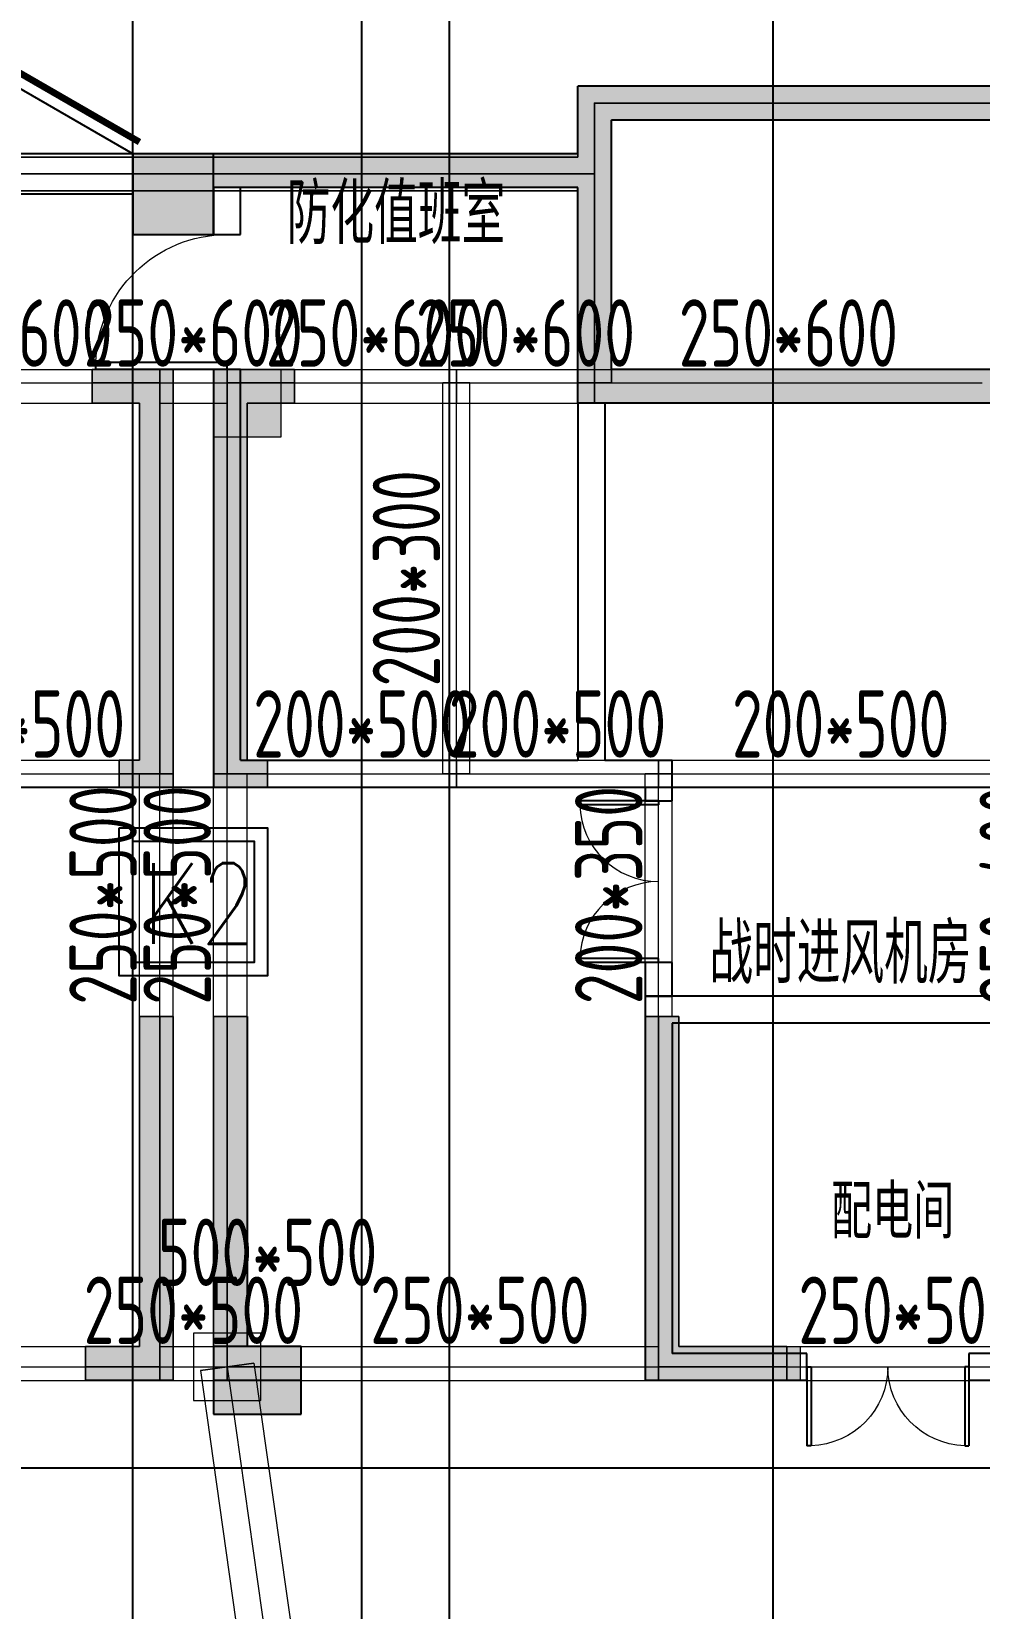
# Model space of a CAD drawing. Extents: x 369444 to 684549, y -549309 to 575337.
# Drawn here: x 418224 to 425254, y 449164 to 460863 of the extents above; entities that cross this region are included whole.
import ezdxf

# ---------------------------------------------------------------- set-up
doc = ezdxf.new("R2010")
doc.units = 0
doc.header["$LTSCALE"] = 1000
doc.header["$MEASUREMENT"] = 0
for name, color, linetype, lineweight, true_color in [('-1-0-1', 7, 'Continuous', 0, 0xc0c0c0), ('-1-1-2', 7, 'Continuous', 0, 0xc0c0c0), ('-2-0-1', 1, 'Continuous', 0, 0xff0000), ('-2-1-2', 9, 'Continuous', 0, 0x808080), ('1-6-1', 7, 'Continuous', 0, 0x55ff55), ('1-6-2', 7, 'Continuous', 0, 0x55ff55), ('11-6-1', 2, 'Continuous', 0, 0xffff00), ('11-6-2', 2, 'Continuous', 0, 0xffff00), ('11-6-5', 2, 'Continuous', 0, 0xffff00), ('12-6-1', 4, 'Continuous', 0, 0x00ffff), ('12-6-2', 4, 'Continuous', 0, 0x00ffff), ('12-6-5', 4, 'Continuous', 0, 0x00ffff)]:
    doc.layers.add(name, color=color, linetype=linetype, lineweight=lineweight, true_color=true_color)
for name, color, linetype in [('A-WALL-HATCH', 8, 'Continuous'), ('COLUMN', 9, 'Continuous'), ('DOTE', 1, 'Continuous'), ('PUB_HATCH', 8, 'Continuous'), ('PUB_TEXT', 7, 'Continuous'), ('WALL', 9, 'Continuous'), ('WINDOW', 4, 'Continuous'), ('车库集水坑', 60, 'Continuous')]:
    doc.layers.add(name, color=color, linetype=linetype)
doc.styles.add('_HZTXT', font='txt.shx', dxfattribs={"width": 0.8, "bigfont": 'HZTXT.shx'})
doc.styles.add('_TCH_DIM', font='SIMPLEX', dxfattribs={"bigfont": 'GBCBIG'})
doc.styles.add('HNSJY', font='hnsjy-07.shx', dxfattribs={"width": 0.8, "bigfont": 'hnsjy-hz.shx'})
doc.styles.add('yjkcad', font='yjkeng.shx', dxfattribs={"width": 0.7, "height": 250, "bigfont": 'yjkchn.shx'})

# ---------------------------------------------------------------- blocks, each defined once
blk = doc.blocks.new('$DorLib2D$00000002')
for p, q in [((-0.5, 0), (-0.5, 0.4875)), ((-0.475, 0.4875), (-0.5, 0.4875)), ((-0.475, 0), (-0.475, 0.4875)), ((0.475, 0), (0.475, 0.4875)), ((0.475, 0.4875), (0.5, 0.4875)), ((0.5, 0), (0.5, 0.4875)), ((-0.5, 0), (-0.475, 0)), ((0.5, 0), (0.475, 0))]:
    blk.add_line(p, q)
at = {"lineweight": 13}
for centre, start, end in [((-0.4875, 0), 0, 88.53072), ((0.4875, 0), 91.46928, 180)]:
    blk.add_arc(centre, 0.4875, start, end, dxfattribs=at)
blk = doc.blocks.new('_FZH')
blk.add_lwpolyline([(-0.5, -0.5), (0.5, -0.5), (0.5, 0.5), (-0.5, 0.5)], close=True)
at = {"layer": 'PUB_HATCH'}
blk.add_solid([(-0.5, -0.5), (0.5, -0.5), (-0.5, 0.5), (0.5, 0.5)], dxfattribs=at)
blk = doc.blocks.new('$DorLib2D$00000192')
at = {"color": 0}
blk.add_line((-0.5, 0.125), (0.366, 0.625), dxfattribs=at)
at = {"color": 0, "const_width": 0.0417}
blk.add_lwpolyline([(-0.5417, 0.1972), (0.3244, 0.6972)], dxfattribs=at)
blk = doc.blocks.new('$DorLib2D$00000001')
for p, q in [((0.45, 0.975), (0.5, 0.975)), ((0.45, 0), (0.45, 0.975)), ((0.5, 0), (0.5, 0.975)), ((0.5, 0), (0.45, 0))]:
    blk.add_line(p, q)
at = {"lineweight": 13}
blk.add_arc((0.475, 0), 0.975, 91.4693, 180, dxfattribs=at)

msp = doc.modelspace()

# ---------------------------------------------------------------- hatches: boundary and pattern name
at = {"layer": 'A-WALL-HATCH'}
for points in [[(419574.6, 459357), (419574.6, 459957), (418974.6, 459957), (418974.6, 459357)], [(420223.3, 450607), (420223.3, 451107), (419573.3, 451107), (419573.3, 450607)]]:
    msp.add_hatch(color=256, dxfattribs=at).paths.add_polyline_path(points)
at = {"layer": 'PUB_HATCH'}
h = msp.add_hatch(color=256, dxfattribs=at)
h.dxf.hatch_style = 1
h.paths.add_polyline_path([(433674.5, 461707), (433674.5, 462107), (434074.5, 462107), (434074.5, 461707)], flags=17)
h.paths.add_polyline_path([(405174.5, 461707), (405174.5, 462107), (404774.5, 462107), (404774.5, 461707)], flags=17)
h.paths.add_polyline_path([(419974.5, 457857), (420074.5, 457857), (420074.5, 458357), (419574.5, 458357), (419574.5, 457857), (419724.5, 457857)], flags=17)
h.paths.add_polyline_path([(420174.5, 458357), (419574.5, 458357), (419574.5, 455257), (419974.5, 455257), (419974.5, 455457), (419824.5, 455457), (419824.5, 458107), (420174.5, 458107)])
h.paths.add_polyline_path([(399474.5, 455257), (399474.5, 460257), (400224.5, 460257), (400224.5, 460007), (399724.5, 460007), (399724.5, 455257)])
h.paths.add_polyline_path([(409249.5, 456957), (409249.5, 460257), (409499.5, 460257), (409499.5, 456957)])
h.paths.add_polyline_path([(393024.5, 457657), (393024.5, 452107), (393524.5, 452107), (393524.5, 451857), (392774.5, 451857), (392774.5, 457657)])
h.paths.add_polyline_path([(396324.5, 451857), (395424.5, 451857), (395424.5, 452107), (396324.5, 452107), (396324.5, 454357), (396574.5, 454357), (396574.5, 452107), (397124.5, 452107), (397124.5, 451857)])
h.paths.add_polyline_path([(402924.5, 453557), (402924.5, 451107), (403824.5, 451107), (403824.5, 450857), (402674.5, 450857), (402674.5, 453557)])
h.paths.add_polyline_path([(405624.5, 459557), (405624.5, 460257), (407674.5, 460257), (407674.5, 460007), (405874.5, 460007), (405874.5, 459557)])
h.paths.add_polyline_path([(416074.5, 453557), (416074.5, 450857), (414924.5, 450857), (414924.5, 451107), (415824.5, 451107), (415824.5, 453557)])
h.paths.add_polyline_path([(413574.5, 458107), (413074.5, 458107), (413074.5, 455457), (413274.5, 455457), (413274.5, 455257), (412824.5, 455257), (412824.5, 458357), (413574.5, 458357)])
h.paths.add_polyline_path([(419274.5, 453557), (419274.5, 450857), (418624.5, 450857), (418624.5, 451107), (419024.5, 451107), (419024.5, 453557)])
h.paths.add_polyline_path([(406974.5, 461656.8), (406974.5, 462557), (410374.5, 462557), (410374.5, 461656.8), (410174.5, 461656.8), (410174.5, 462357), (407174.5, 462357), (407174.5, 461656.7)], flags=17)
h.paths.add_polyline_path([(405274.5, 455457), (405674.5, 455457), (405674.5, 458107), (405174.5, 458107), (405174.5, 458357), (405874.5, 458357), (405874.5, 455257), (405274.5, 455257)])
h.paths.add_polyline_path([(399724.5, 451107), (400124.5, 451107), (400124.5, 450857), (399474.5, 450857), (399474.5, 451857), (398924.5, 451857), (398924.5, 452107), (399474.5, 452107), (399474.5, 453757), (399724.5, 453757), (399724.5, 452107)])
h.paths.add_polyline_path([(405924.5, 451107), (406124.5, 451107), (406124.5, 450857), (405924.5, 450857), (405524.5, 450857), (405524.5, 451107), (405674.5, 451107), (405674.5, 453557), (405924.5, 453557)])
h.paths.add_polyline_path([(418674.5, 458357), (419274.5, 458357), (419274.5, 455257), (418874.5, 455257), (418874.5, 455457), (419024.5, 455457), (419024.5, 458107), (418674.5, 458107)])
h.paths.add_polyline_path([(396324.5, 456907), (396324.5, 457407), (394524.5, 457407), (394524.5, 457657), (396574.5, 457657), (396574.5, 456907)])
h.paths.add_polyline_path([(401924.5, 458107), (401374.5, 458107), (401374.5, 456307), (401124.5, 456307), (401124.5, 458357), (401924.5, 458357)])
h.paths.add_polyline_path([(410174.5, 464207), (410174.5, 464757), (407974.5, 464757), (407974.5, 464207), (407774.5, 464207), (407774.5, 464957), (410374.5, 464957), (410374.5, 464207)], flags=17)
h.paths.add_polyline_path([(413074.5, 451107), (413224.5, 451107), (413224.5, 450857), (412824.5, 450857), (412624.5, 450857), (412624.5, 451107), (412824.5, 451107), (412824.5, 453557), (413074.5, 453557)])
h.paths.add_polyline_path([(439124.5, 455257), (439124.5, 460007), (438624.5, 460007), (438624.5, 460257), (439374.5, 460257), (439374.5, 455257)])
h.paths.add_polyline_path([(429349.5, 456957), (429349.5, 460257), (429599.5, 460257), (429599.5, 456957)])
h.paths.add_polyline_path([(446074.5, 457657), (446074.5, 451857), (445324.5, 451857), (445324.5, 452107), (445824.5, 452107), (445824.5, 457657)])
h.paths.add_polyline_path([(441724.5, 451857), (441724.5, 452107), (442274.5, 452107), (442274.5, 454357), (442524.5, 454357), (442524.5, 452107), (443424.5, 452107), (443424.5, 451857), (442524.5, 451857)])
h.paths.add_polyline_path([(432974.5, 459557), (432974.5, 460007), (431174.5, 460007), (431174.5, 460257), (433224.5, 460257), (433224.5, 459557)])
h.paths.add_polyline_path([(423024.5, 453557), (423024.5, 451107), (423924.5, 451107), (423924.5, 450857), (422774.5, 450857), (422774.5, 453557)])
h.paths.add_polyline_path([(425274.5, 458357), (426024.5, 458357), (426024.5, 455257), (425574.5, 455257), (425574.5, 455457), (425774.5, 455457), (425774.5, 458107), (425274.5, 458107)])
h.paths.add_polyline_path([(419824.5, 453557), (419824.5, 451107), (420224.5, 451107), (420224.5, 450857), (419574.5, 450857), (419574.5, 453557)])
h.paths.add_polyline_path([(431674.5, 461656.8), (431674.5, 462357), (428674.5, 462357), (428674.5, 461656.8), (428474.5, 461656.8), (428474.5, 462557), (431874.5, 462557), (431874.5, 461656.8)], flags=17)
h.paths.add_polyline_path([(433574.5, 455257), (432974.5, 455257), (432974.5, 458357), (433674.5, 458357), (433674.5, 458107), (433174.5, 458107), (433174.5, 455457), (433574.5, 455457)])
h.paths.add_polyline_path([(439124.5, 452107), (439124.5, 453757), (439374.5, 453757), (439374.5, 452107), (439924.5, 452107), (439924.5, 451857), (439374.5, 451857), (439374.5, 450857), (438724.5, 450857), (438724.5, 451107), (439124.5, 451107)])
h.paths.add_polyline_path([(444324.5, 457407), (442524.5, 457407), (442524.5, 456907), (442274.5, 456907), (442274.5, 457657), (444324.5, 457657)])
h.paths.add_polyline_path([(432924.5, 453557), (433174.5, 453557), (433174.5, 451107), (433324.5, 451107), (433324.5, 450857), (432924.5, 450857), (432724.5, 450857), (432724.5, 451107), (432924.5, 451107)])
h.paths.add_polyline_path([(436924.5, 458357), (437724.5, 458357), (437724.5, 456307), (437474.5, 456307), (437474.5, 458107), (436924.5, 458107)])
h.paths.add_polyline_path([(436174.5, 453557), (436174.5, 450857), (435024.5, 450857), (435024.5, 451107), (435924.5, 451107), (435924.5, 453557)])
h.paths.add_polyline_path([(428474.5, 464207), (428474.5, 464957), (431074.5, 464957), (431074.5, 464207), (430874.5, 464207), (430874.5, 464757), (428674.5, 464757), (428674.5, 464207)], flags=17)
h.paths.add_polyline_path([(429349.5, 451107), (429349.5, 454357), (429599.5, 454357), (429599.5, 451107), (430324.5, 451107), (430324.5, 450857), (429349.5, 450857), (428624.5, 450857), (428624.5, 451107)])
h.paths.add_polyline_path([(425774.5, 453557), (426024.5, 453557), (426024.5, 451107), (426224.5, 451107), (426224.5, 450857), (426024.5, 450857), (425624.5, 450857), (425624.5, 451107), (425774.5, 451107)])
h.paths.add_polyline_path([(413074.5, 461657.3), (413324.5, 461657.3), (413324.5, 462157.3), (412824.5, 462157.3), (412824.5, 461657.3)], flags=17)
h.paths.add_polyline_path([(425774.5, 461657), (426024.5, 461657), (426024.5, 462157), (425524.5, 462157), (425524.5, 461657)], flags=17)
edge = h.paths.add_edge_path()
edge.add_line((413074.5, 461657), (413074.5, 460057))
edge.add_line((413074.5, 460057), (411074.5, 460057))
edge.add_line((411074.5, 460057), (411074.5, 460257))
edge.add_line((411074.5, 460257), (412824.5, 460257))
edge.add_line((412824.5, 460257), (412824.5, 461657.3))
edge.add_line((404774.5, 461707), (401874.5, 461707))
edge.add_line((401874.5, 461707), (401874.5, 464457))
edge.add_line((401874.5, 464457), (399674.5, 464457))
edge.add_line((399674.5, 464457), (399674.5, 461657))
edge.add_line((399674.5, 461657), (399174.5, 461657))
edge.add_line((399174.5, 461657), (399174.5, 461857))
edge.add_line((399174.5, 461857), (399474.5, 461857))
edge.add_line((399474.5, 461857), (399474.5, 464457))
edge.add_line((399474.5, 464457), (397174.5, 464457))
edge.add_line((397174.5, 464457), (397174.5, 463507))
edge.add_line((397174.5, 463507), (396924.5, 463507))
edge.add_line((396924.5, 463507), (396924.5, 464457))
edge.add_line((396924.5, 464457), (396924.5, 464907))
edge.add_line((396924.5, 464907), (392224.5, 464907))
edge.add_line((392224.5, 464907), (392224.5, 461907))
edge.add_line((392224.5, 461907), (393024.5, 461907))
edge.add_line((393024.5, 461907), (393024.5, 461157))
edge.add_line((393024.5, 461157), (392774.5, 461157))
edge.add_line((392774.5, 461157), (392774.5, 461657))
edge.add_line((392774.5, 461657), (391974.5, 461657))
edge.add_line((391974.5, 461657), (391974.5, 465157))
edge.add_line((391974.5, 465157), (397174.5, 465157))
edge.add_line((397174.5, 465157), (397174.5, 464707))
edge.add_line((397174.5, 464707), (399674.5, 464707))
edge.add_line((399674.5, 464707), (402124.5, 464707))
edge.add_line((402124.5, 464707), (402124.5, 461957))
edge.add_line((402124.5, 461957), (404774.5, 461957))
edge.add_line((426024.5, 461657), (426024.5, 460257))
edge.add_line((426024.5, 460257), (427774.5, 460257))
edge.add_line((427774.5, 460257), (427774.5, 460057))
edge.add_line((427774.5, 460057), (425774.5, 460057))
edge.add_line((425774.5, 460057), (425774.5, 461657))
edge.add_line((434074.5, 461957), (436724.5, 461957))
edge.add_line((436724.5, 461957), (436724.5, 464707))
edge.add_line((436724.5, 464707), (439174.5, 464707))
edge.add_line((439174.5, 464707), (441674.5, 464707))
edge.add_line((441674.5, 464707), (441674.5, 465157))
edge.add_line((441674.5, 465157), (446874.5, 465157))
edge.add_line((446874.5, 465157), (446874.5, 461657))
edge.add_line((446874.5, 461657), (446074.5, 461657))
edge.add_line((446074.5, 461657), (446074.5, 461157))
edge.add_line((446074.5, 461157), (445824.5, 461157))
edge.add_line((445824.5, 461157), (445824.5, 461907))
edge.add_line((445824.5, 461907), (446624.5, 461907))
edge.add_line((446624.5, 461907), (446624.5, 464907))
edge.add_line((446624.5, 464907), (441924.5, 464907))
edge.add_line((441924.5, 464907), (441924.5, 464457))
edge.add_line((441924.5, 464457), (441924.5, 463507))
edge.add_line((441924.5, 463507), (441674.5, 463507))
edge.add_line((441674.5, 463507), (441674.5, 464457))
edge.add_line((441674.5, 464457), (439374.5, 464457))
edge.add_line((439374.5, 464457), (439374.5, 461857))
edge.add_line((439374.5, 461857), (439674.5, 461857))
edge.add_line((439674.5, 461857), (439674.5, 461657))
edge.add_line((439674.5, 461657), (439174.5, 461657))
edge.add_line((439174.5, 461657), (439174.5, 464457))
edge.add_line((439174.5, 464457), (436974.5, 464457))
edge.add_line((436974.5, 464457), (436974.5, 461707))
edge.add_line((436974.5, 461707), (434074.5, 461707))
edge.add_line((405174.5, 462107), (405174.5, 467557))
edge.add_line((405174.5, 467557), (412274.5, 467557))
edge.add_line((412274.5, 467557), (412274.5, 464707))
edge.add_line((412274.5, 464707), (412824.5, 464707))
edge.add_line((412824.5, 464707), (412824.5, 464307))
edge.add_line((412824.5, 464307), (413074.5, 464307))
edge.add_line((413074.5, 464307), (413074.5, 464957))
edge.add_line((413074.5, 464957), (412524.5, 464957))
edge.add_line((412524.5, 464957), (412524.5, 467557))
edge.add_line((412524.5, 467557), (413374.5, 467557))
edge.add_line((413374.5, 467557), (413374.5, 465557))
edge.add_line((413374.5, 465557), (419424.5, 465557))
edge.add_line((404924.5, 462107), (404924.5, 467807))
edge.add_line((404924.5, 467807), (412274.5, 467807))
edge.add_line((412274.5, 467807), (413624.5, 467807))
edge.add_line((413624.5, 467807), (413624.5, 465807))
edge.add_line((413624.5, 465807), (419424.5, 465807))
edge.add_line((419924.5, 465557), (425474.5, 465557))
edge.add_line((425474.5, 465557), (425474.5, 467557))
edge.add_line((425474.5, 467557), (426324.5, 467557))
edge.add_line((426324.5, 467557), (426324.5, 464957))
edge.add_line((426324.5, 464957), (425774.5, 464957))
edge.add_line((425774.5, 464957), (425774.5, 464307))
edge.add_line((425774.5, 464307), (426024.5, 464307))
edge.add_line((426024.5, 464307), (426024.5, 464707))
edge.add_line((426024.5, 464707), (426574.5, 464707))
edge.add_line((426574.5, 464707), (426574.5, 467557))
edge.add_line((426574.5, 467557), (433674.5, 467557))
edge.add_line((433674.5, 467557), (433674.5, 462107))
edge.add_line((419924.5, 465807), (425224.5, 465807))
edge.add_line((425224.5, 465807), (425224.5, 467807))
edge.add_line((425224.5, 467807), (426574.5, 467807))
edge.add_line((426574.5, 467807), (433924.5, 467807))
edge.add_line((433924.5, 467807), (433924.5, 462107))
h.paths.add_polyline_path([(410224.5, 451107), (410224.5, 450857), (408524.5, 450857), (408524.5, 451107), (409249.5, 451107), (409249.5, 454357), (409499.5, 454357), (409499.5, 451107)])
for points in [[(425774.6, 460207), (426024.6, 460457), (422274.6, 460457), (422524.6, 460207)], [(422324.6, 459807), (422524.6, 459707), (422524.6, 460207), (422274.6, 460457), (422274.6, 459957)], [(419574.6, 459957), (419574.6, 459707), (419674.6, 459707), (419674.6, 459957)], [(422324.6, 459807), (422274.6, 459957), (419674.6, 459957), (419674.6, 459707), (422274.6, 459707)], [(422404.6, 458307), (422524.6, 458357), (422524.6, 459707), (422324.6, 459807), (422274.6, 459707), (422274.6, 458357)], [(422404.6, 458307), (422274.6, 458357), (422274.6, 458107), (422424.6, 458107)], [(425774.6, 458107), (426024.6, 458357), (422524.6, 458357), (422404.6, 458307), (422424.6, 458107)]]:
    msp.add_hatch(color=256, dxfattribs=at).paths.add_polyline_path(points)
h = msp.add_hatch(color=256, dxfattribs=at)
h.dxf.hatch_style = 1
h.paths.add_polyline_path([(420074.5, 458357), (419574.5, 458357), (419574.5, 457857), (419724.5, 457857), (419824.5, 457857), (419824.5, 458107), (420074.5, 458107)])

# ---------------------------------------------------------------- linework, layer by layer
at = {"layer": '-1-0-1', "color": 0}
for p in [(422399.3, 460332.2, -3600), (422399.3, 459807.2, -3600), (418674.4, 458256.9, -3600), (419174.4, 458256.9, -3600), (419674.4, 458256.9, -3600), (420174.4, 458256.9, -3600), (421374.4, 458256.9, -3600), (422399.3, 458256.9, -3600), (418874.4, 455356.9, -3600), (419174.4, 455356.9, -3600), (419674.4, 455356.9, -3600), (419974.4, 455356.9, -3600), (421374.4, 455356.9, -3600), (422874.4, 455356.9, -3600), (419174.4, 453556.9, -3600), (419674.4, 453556.9, -3600), (422874.4, 453556.9, -3600), (418624.4, 450956.9, -3600), (419174.4, 450956.9, -3600), (419674.4, 450956.9, -3600), (420224.4, 450956.9, -3600), (422874.4, 450956.9, -3600), (423824.4, 450956.9, -3600)]:
    msp.add_point(p, dxfattribs=at)
at = {"layer": '-1-1-2', "color": 0}
for p, q in [((422399.3, 460332.2, -3600), (422399.3, 460332.2)), ((422399.3, 459807.2, -3600), (422399.3, 459807.2)), ((418674.4, 458256.9, -3600), (418674.4, 458256.9)), ((419174.4, 458256.9, -3600), (419174.4, 458256.9)), ((419674.4, 458256.9, -3600), (419674.4, 458256.9)), ((420174.4, 458256.9, -3600), (420174.4, 458256.9)), ((421374.4, 458256.9, -3600), (421374.4, 458256.9)), ((422399.3, 458256.9, -3600), (422399.3, 458256.9)), ((418874.4, 455356.9, -3600), (418874.4, 455356.9)), ((419174.4, 455356.9, -3600), (419174.4, 455356.9)), ((419674.4, 455356.9, -3600), (419674.4, 455356.9)), ((419974.4, 455356.9, -3600), (419974.4, 455356.9)), ((421374.4, 455356.9, -3600), (421374.4, 455356.9)), ((422874.4, 455356.9, -3600), (422874.4, 455356.9)), ((419174.4, 453556.9, -3600), (419174.4, 453556.9)), ((419674.4, 453556.9, -3600), (419674.4, 453556.9)), ((422874.4, 453556.9, -3600), (422874.4, 453556.9)), ((418624.4, 450956.9, -3600), (418624.4, 450956.9)), ((419174.4, 450956.9, -3600), (419174.4, 450956.9)), ((419674.4, 450956.9, -3600), (419674.4, 450956.9)), ((420224.4, 450956.9, -3600), (420224.4, 450956.9)), ((422874.4, 450956.9, -3600), (422874.4, 450956.9)), ((423824.4, 450956.9, -3600), (423824.4, 450956.9))]:
    msp.add_line(p, q, dxfattribs=at)
at = {"layer": '-2-0-1', "color": 0}
for p, q in [((422399.3, 459807.2, -3600), (422399.3, 460332.2, -3600)), ((422399.3, 460332.2, -3600), (425874.4, 460332.2, -3600)), ((417349.3, 459807.2, -3600), (422399.3, 459807.2, -3600)), ((422399.3, 458256.9, -3600), (422399.3, 459807.2, -3600)), ((417349.3, 458256.9, -3600), (418674.4, 458256.9, -3600)), ((418674.4, 458256.9, -3600), (419174.4, 458256.9, -3600)), ((419174.4, 458256.9, -3600), (419674.4, 458256.9, -3600)), ((419174.4, 455356.9, -3600), (419174.4, 458256.9, -3600)), ((419674.4, 458256.9, -3600), (420174.4, 458256.9, -3600)), ((419674.4, 455356.9, -3600), (419674.4, 458256.9, -3600)), ((420174.4, 458256.9, -3600), (421374.4, 458256.9, -3600)), ((421374.4, 455356.9, -3600), (421374.4, 458256.9, -3600)), ((421374.4, 458256.9, -3600), (422399.3, 458256.9, -3600)), ((422399.3, 458256.9, -3600), (425274.4, 458256.9, -3600)), ((417349.3, 455356.9, -3600), (418874.4, 455356.9, -3600)), ((418874.4, 455356.9, -3600), (419174.4, 455356.9, -3600)), ((419174.4, 453556.9, -3600), (419174.4, 455356.9, -3600)), ((419674.4, 453556.9, -3600), (419674.4, 455356.9, -3600)), ((419674.4, 455356.9, -3600), (419974.4, 455356.9, -3600)), ((419974.4, 455356.9, -3600), (421374.4, 455356.9, -3600)), ((421374.4, 455356.9, -3600), (422874.4, 455356.9, -3600)), ((422874.4, 453556.9, -3600), (422874.4, 455356.9, -3600)), ((422874.4, 455356.9, -3600), (425574.4, 455356.9, -3600)), ((419174.4, 450956.9, -3600), (419174.4, 453556.9, -3600)), ((419674.4, 450956.9, -3600), (419674.4, 453556.9, -3600)), ((422874.4, 450956.9, -3600), (422874.4, 453556.9, -3600)), ((415974.4, 450956.9, -3600), (418624.4, 450956.9, -3600)), ((418624.4, 450956.9, -3600), (419174.4, 450956.9, -3600)), ((419174.4, 450956.9, -3600), (419674.4, 450956.9, -3600)), ((419674.4, 450956.9, -3600), (420224.4, 450956.9, -3600)), ((419674.4, 450956.9, -3600), (420674.3, 443907.1, -3600)), ((420224.4, 450956.9, -3600), (422874.4, 450956.9, -3600)), ((422874.4, 450956.9, -3600), (423824.4, 450956.9, -3600)), ((423824.4, 450956.9, -3600), (425624.4, 450956.9, -3600))]:
    msp.add_line(p, q, dxfattribs=at)
at = {"layer": '-2-1-2', "color": 0}
for p, q in [((422399.3, 459807.2), (422399.3, 460332.2)), ((422399.3, 460332.2), (425874.4, 460332.2)), ((417349.3, 459807.2), (422399.3, 459807.2)), ((422399.3, 458256.9), (422399.3, 459807.2)), ((417349.3, 458256.9), (418674.4, 458256.9)), ((418674.4, 458256.9), (419174.4, 458256.9)), ((419174.4, 458256.9), (419674.4, 458256.9)), ((419174.4, 455356.9), (419174.4, 458256.9)), ((419674.4, 458256.9), (420174.4, 458256.9)), ((419674.4, 455356.9), (419674.4, 458256.9)), ((420174.4, 458256.9), (421374.4, 458256.9)), ((421374.4, 455356.9), (421374.4, 458256.9)), ((421374.4, 458256.9), (422399.3, 458256.9)), ((422399.3, 458256.9), (425274.4, 458256.9)), ((417349.3, 455356.9), (418874.4, 455356.9)), ((418874.4, 455356.9), (419174.4, 455356.9)), ((419174.4, 453556.9), (419174.4, 455356.9)), ((419674.4, 453556.9), (419674.4, 455356.9)), ((419674.4, 455356.9), (419974.4, 455356.9)), ((419974.4, 455356.9), (421374.4, 455356.9)), ((421374.4, 455356.9), (422874.4, 455356.9)), ((422874.4, 453556.9), (422874.4, 455356.9)), ((422874.4, 455356.9), (425574.4, 455356.9)), ((419174.4, 450956.9), (419174.4, 453556.9)), ((419674.4, 450956.9), (419674.4, 453556.9)), ((422874.4, 450956.9), (422874.4, 453556.9)), ((415974.4, 450956.9), (418624.4, 450956.9)), ((418624.4, 450956.9), (419174.4, 450956.9)), ((419174.4, 450956.9), (419674.4, 450956.9)), ((419674.4, 450956.9), (420224.4, 450956.9)), ((419674.4, 450956.9), (420674.3, 443907.1)), ((420224.4, 450956.9), (422874.4, 450956.9)), ((422874.4, 450956.9), (423824.4, 450956.9)), ((423824.4, 450956.9), (425624.4, 450956.9))]:
    msp.add_line(p, q, dxfattribs=at)
at = {"layer": '1-6-1', "color": 0}
for p, q in [((422274.3, 460457.2, -3600), (422274.3, 459932.2, -3600)), ((422274.3, 460457.2), (422274.3, 460457.2, -3600)), ((422274.3, 459932.2), (422274.3, 460457.2)), ((422274.3, 460457.2, -3600), (422274.3, 460457.2)), ((425774.4, 460457.2, -3600), (422274.3, 460457.2, -3600)), ((422274.3, 460457.2), (425774.4, 460457.2)), ((422524.3, 460207.2), (422524.3, 459807.2)), ((422524.3, 460207.2, -3600), (422524.3, 460207.2)), ((422524.3, 459807.2, -3600), (422524.3, 460207.2, -3600)), ((422524.3, 460207.2), (422524.3, 460207.2, -3600)), ((425774.4, 460207.2), (422524.3, 460207.2)), ((422524.3, 460207.2, -3600), (425774.4, 460207.2, -3600)), ((422274.3, 459932.2, -3600), (417474.3, 459932.2, -3600)), ((417474.3, 459932.2), (422274.3, 459932.2)), ((422274.3, 459932.2, -3600), (422274.3, 459932.2)), ((422274.3, 459932.2), (422274.3, 459932.2, -3600)), ((422524.3, 459807.2), (422524.3, 459807.2, -3600)), ((422524.3, 459807.2), (422524.3, 458256.9)), ((422524.3, 459807.2, -3600), (422524.3, 459807.2)), ((422524.3, 458256.9, -3600), (422524.3, 459807.2, -3600)), ((422274.3, 459682.2), (417474.3, 459682.2)), ((417474.3, 459682.2, -3600), (422274.3, 459682.2, -3600)), ((422274.3, 459682.2, -3600), (422274.3, 458256.9, -3600)), ((422274.3, 459682.2), (422274.3, 459682.2, -3600)), ((422274.3, 458256.9), (422274.3, 459682.2)), ((422274.3, 459682.2, -3600), (422274.3, 459682.2)), ((418674.4, 458356.9, -3600), (418674.4, 458356.9)), ((419274.4, 458356.9, -3600), (418674.4, 458356.9, -3600)), ((418674.4, 458356.9), (419274.4, 458356.9)), ((418674.4, 458356.9, -3600), (418674.4, 458106.9, -3600)), ((418674.4, 458356.9), (418674.4, 458356.9, -3600)), ((418674.4, 458106.9), (418674.4, 458356.9)), ((419274.4, 458356.9), (419274.4, 458356.9, -3600)), ((419274.4, 458356.9), (419274.4, 455256.9)), ((419274.4, 458356.9, -3600), (419274.4, 458356.9)), ((419274.4, 455256.9, -3600), (419274.4, 458356.9, -3600)), ((419574.4, 458356.9, -3600), (419574.4, 458356.9)), ((420174.4, 458356.9, -3600), (419574.4, 458356.9, -3600)), ((419574.4, 458356.9), (420174.4, 458356.9)), ((419574.4, 458356.9, -3600), (419574.4, 455256.9, -3600)), ((419574.4, 458356.9), (419574.4, 458356.9, -3600)), ((419574.4, 455256.9), (419574.4, 458356.9)), ((420174.4, 458356.9), (420174.4, 458356.9, -3600)), ((420174.4, 458356.9, -3600), (420174.4, 458356.9)), ((420174.4, 458106.9, -3600), (420174.4, 458356.9, -3600)), ((420174.4, 458356.9), (420174.4, 458106.9)), ((422274.3, 458256.9, -3600), (422274.3, 458256.9)), ((422274.3, 458256.9, -3600), (422524.3, 458256.9, -3600)), ((422274.3, 458256.9), (422274.3, 458256.9, -3600)), ((422524.3, 458256.9), (422274.3, 458256.9)), ((422524.3, 458256.9), (422524.3, 458256.9, -3600)), ((422524.3, 458256.9, -3600), (422524.3, 458256.9)), ((418674.4, 458106.9), (418674.4, 458106.9, -3600)), ((419024.4, 458106.9), (418674.4, 458106.9)), ((418674.4, 458106.9, -3600), (419024.4, 458106.9, -3600)), ((418674.4, 458106.9, -3600), (418674.4, 458106.9)), ((419024.4, 458106.9, -3600), (419024.4, 458106.9)), ((419024.4, 458106.9, -3600), (419024.4, 455456.9, -3600)), ((419024.4, 458106.9), (419024.4, 458106.9, -3600)), ((419024.4, 455456.9), (419024.4, 458106.9)), ((419824.4, 458106.9), (419824.4, 458106.9, -3600)), ((420174.4, 458106.9), (419824.4, 458106.9)), ((419824.4, 458106.9, -3600), (420174.4, 458106.9, -3600)), ((419824.4, 458106.9), (419824.4, 455456.9)), ((419824.4, 458106.9, -3600), (419824.4, 458106.9)), ((419824.4, 455456.9, -3600), (419824.4, 458106.9, -3600)), ((420174.4, 458106.9, -3600), (420174.4, 458106.9)), ((420174.4, 458106.9), (420174.4, 458106.9, -3600)), ((418874.4, 455456.9, -3600), (418874.4, 455456.9)), ((419024.4, 455456.9, -3600), (418874.4, 455456.9, -3600)), ((418874.4, 455456.9), (419024.4, 455456.9)), ((418874.4, 455456.9, -3600), (418874.4, 455256.9, -3600)), ((418874.4, 455456.9), (418874.4, 455456.9, -3600)), ((418874.4, 455256.9), (418874.4, 455456.9)), ((419024.4, 455456.9), (419024.4, 455456.9, -3600)), ((419024.4, 455456.9, -3600), (419024.4, 455456.9)), ((419824.4, 455456.9, -3600), (419824.4, 455456.9)), ((419974.4, 455456.9, -3600), (419824.4, 455456.9, -3600)), ((419824.4, 455456.9), (419974.4, 455456.9)), ((419824.4, 455456.9), (419824.4, 455456.9, -3600)), ((419974.4, 455456.9), (419974.4, 455456.9, -3600)), ((419974.4, 455456.9, -3600), (419974.4, 455456.9)), ((419974.4, 455256.9, -3600), (419974.4, 455456.9, -3600)), ((419974.4, 455456.9), (419974.4, 455256.9)), ((418874.4, 455256.9), (418874.4, 455256.9, -3600)), ((419274.4, 455256.9), (418874.4, 455256.9)), ((418874.4, 455256.9, -3600), (419274.4, 455256.9, -3600)), ((418874.4, 455256.9, -3600), (418874.4, 455256.9)), ((419274.4, 455256.9, -3600), (419274.4, 455256.9)), ((419274.4, 455256.9), (419274.4, 455256.9, -3600)), ((419574.4, 455256.9), (419574.4, 455256.9, -3600)), ((419974.4, 455256.9), (419574.4, 455256.9)), ((419574.4, 455256.9, -3600), (419974.4, 455256.9, -3600)), ((419574.4, 455256.9, -3600), (419574.4, 455256.9)), ((419974.4, 455256.9, -3600), (419974.4, 455256.9)), ((419974.4, 455256.9), (419974.4, 455256.9, -3600)), ((419024.4, 453556.9, -3600), (419024.4, 451106.9, -3600)), ((419024.4, 453556.9), (419024.4, 453556.9, -3600)), ((419024.4, 451106.9), (419024.4, 453556.9)), ((419024.4, 453556.9, -3600), (419024.4, 453556.9)), ((419274.4, 453556.9, -3600), (419024.4, 453556.9, -3600)), ((419024.4, 453556.9), (419274.4, 453556.9)), ((419274.4, 453556.9), (419274.4, 450856.9)), ((419274.4, 453556.9, -3600), (419274.4, 453556.9)), ((419274.4, 450856.9, -3600), (419274.4, 453556.9, -3600)), ((419274.4, 453556.9), (419274.4, 453556.9, -3600)), ((419574.4, 453556.9, -3600), (419574.4, 450856.9, -3600)), ((419574.4, 453556.9), (419574.4, 453556.9, -3600)), ((419574.4, 450856.9), (419574.4, 453556.9)), ((419574.4, 453556.9, -3600), (419574.4, 453556.9)), ((419824.4, 453556.9, -3600), (419574.4, 453556.9, -3600)), ((419574.4, 453556.9), (419824.4, 453556.9)), ((419824.4, 453556.9), (419824.4, 451106.9)), ((419824.4, 453556.9, -3600), (419824.4, 453556.9)), ((419824.4, 451106.9, -3600), (419824.4, 453556.9, -3600)), ((419824.4, 453556.9), (419824.4, 453556.9, -3600)), ((422774.4, 453556.9, -3600), (422774.4, 450856.9, -3600)), ((422774.4, 453556.9), (422774.4, 453556.9, -3600)), ((422774.4, 450856.9), (422774.4, 453556.9)), ((422774.4, 453556.9, -3600), (422774.4, 453556.9)), ((423024.4, 453556.9, -3600), (422774.4, 453556.9, -3600)), ((422774.4, 453556.9), (423024.4, 453556.9)), ((423024.4, 453556.9), (423024.4, 451106.9)), ((423024.4, 453556.9, -3600), (423024.4, 453556.9)), ((423024.4, 451106.9, -3600), (423024.4, 453556.9, -3600)), ((423024.4, 453556.9), (423024.4, 453556.9, -3600)), ((418624.4, 451106.9, -3600), (418624.4, 451106.9)), ((419024.4, 451106.9, -3600), (418624.4, 451106.9, -3600)), ((418624.4, 451106.9), (419024.4, 451106.9)), ((418624.4, 451106.9, -3600), (418624.4, 450856.9, -3600)), ((418624.4, 451106.9), (418624.4, 451106.9, -3600)), ((418624.4, 450856.9), (418624.4, 451106.9)), ((419024.4, 451106.9), (419024.4, 451106.9, -3600)), ((419024.4, 451106.9, -3600), (419024.4, 451106.9)), ((419824.4, 451106.9, -3600), (419824.4, 451106.9)), ((420224.4, 451106.9, -3600), (419824.4, 451106.9, -3600)), ((419824.4, 451106.9), (420224.4, 451106.9)), ((419824.4, 451106.9), (419824.4, 451106.9, -3600)), ((420224.4, 451106.9), (420224.4, 451106.9, -3600)), ((420224.4, 451106.9, -3600), (420224.4, 451106.9)), ((420224.4, 450856.9, -3600), (420224.4, 451106.9, -3600)), ((420224.4, 451106.9), (420224.4, 450856.9)), ((423024.4, 451106.9, -3600), (423024.4, 451106.9)), ((423824.4, 451106.9, -3600), (423024.4, 451106.9, -3600)), ((423024.4, 451106.9), (423824.4, 451106.9)), ((423024.4, 451106.9), (423024.4, 451106.9, -3600)), ((423824.4, 451106.9), (423824.4, 451106.9, -3600)), ((423824.4, 451106.9, -3600), (423824.4, 451106.9)), ((423824.4, 450856.9, -3600), (423824.4, 451106.9, -3600)), ((423824.4, 451106.9), (423824.4, 450856.9)), ((418624.4, 450856.9), (418624.4, 450856.9, -3600)), ((419274.4, 450856.9), (418624.4, 450856.9)), ((418624.4, 450856.9, -3600), (419274.4, 450856.9, -3600)), ((418624.4, 450856.9, -3600), (418624.4, 450856.9)), ((419274.4, 450856.9, -3600), (419274.4, 450856.9)), ((419274.4, 450856.9), (419274.4, 450856.9, -3600)), ((419574.4, 450856.9), (419574.4, 450856.9, -3600)), ((420224.4, 450856.9), (419574.4, 450856.9)), ((419574.4, 450856.9, -3600), (420224.4, 450856.9, -3600)), ((419574.4, 450856.9, -3600), (419574.4, 450856.9)), ((420224.4, 450856.9, -3600), (420224.4, 450856.9)), ((420224.4, 450856.9), (420224.4, 450856.9, -3600)), ((422774.4, 450856.9), (422774.4, 450856.9, -3600)), ((423824.4, 450856.9), (422774.4, 450856.9)), ((422774.4, 450856.9, -3600), (423824.4, 450856.9, -3600)), ((422774.4, 450856.9, -3600), (422774.4, 450856.9)), ((423824.4, 450856.9, -3600), (423824.4, 450856.9)), ((423824.4, 450856.9), (423824.4, 450856.9, -3600))]:
    msp.add_line(p, q, dxfattribs=at)
at = {"layer": '1-6-2', "color": 0}
for p, q in [((422399.3, 460332.2), (422399.3, 459807.2)), ((422399.3, 460332.2, -3600), (422399.3, 460332.2)), ((422399.3, 459807.2, -3600), (422399.3, 460332.2, -3600)), ((422399.3, 460332.2), (422399.3, 460332.2, -3600)), ((425874.4, 460332.2), (422399.3, 460332.2)), ((422399.3, 460332.2, -3600), (425874.4, 460332.2, -3600)), ((422399.3, 459807.2), (417349.3, 459807.2)), ((417349.3, 459807.2, -3600), (422399.3, 459807.2, -3600)), ((422399.3, 459807.2), (422399.3, 459807.2, -3600)), ((422399.3, 459807.2), (422399.3, 458256.9)), ((422399.3, 459807.2, -3600), (422399.3, 459807.2)), ((422399.3, 458256.9, -3600), (422399.3, 459807.2, -3600)), ((422399.3, 459807.2, -3600), (422399.3, 459807.2)), ((418674.4, 458256.9), (418674.4, 458256.9, -3600)), ((419174.4, 458256.9), (418674.4, 458256.9)), ((418674.4, 458256.9, -3600), (419174.4, 458256.9, -3600)), ((419174.4, 458256.9, -3600), (419174.4, 458256.9)), ((419174.4, 458256.9), (419174.4, 455356.9)), ((419174.4, 458256.9, -3600), (419174.4, 458256.9)), ((419174.4, 455356.9, -3600), (419174.4, 458256.9, -3600)), ((419674.4, 458256.9), (419674.4, 458256.9, -3600)), ((420174.4, 458256.9), (419674.4, 458256.9)), ((419674.4, 458256.9, -3600), (420174.4, 458256.9, -3600)), ((419674.4, 458256.9), (419674.4, 455356.9)), ((419674.4, 458256.9, -3600), (419674.4, 458256.9)), ((419674.4, 455356.9, -3600), (419674.4, 458256.9, -3600)), ((420174.4, 458256.9, -3600), (420174.4, 458256.9)), ((422399.3, 458256.9), (422399.3, 458256.9, -3600)), ((418874.4, 455356.9), (418874.4, 455356.9, -3600)), ((419174.4, 455356.9), (418874.4, 455356.9)), ((418874.4, 455356.9, -3600), (419174.4, 455356.9, -3600)), ((419174.4, 455356.9, -3600), (419174.4, 455356.9)), ((419174.4, 455356.9), (419174.4, 455356.9, -3600)), ((419674.4, 455356.9), (419674.4, 455356.9, -3600)), ((419974.4, 455356.9), (419674.4, 455356.9)), ((419674.4, 455356.9, -3600), (419974.4, 455356.9, -3600)), ((419674.4, 455356.9), (419674.4, 455356.9, -3600)), ((419974.4, 455356.9, -3600), (419974.4, 455356.9)), ((419174.4, 453556.9), (419174.4, 450956.9)), ((419174.4, 453556.9, -3600), (419174.4, 453556.9)), ((419174.4, 450956.9, -3600), (419174.4, 453556.9, -3600)), ((419674.4, 453556.9), (419674.4, 450956.9)), ((419674.4, 453556.9, -3600), (419674.4, 453556.9)), ((419674.4, 450956.9, -3600), (419674.4, 453556.9, -3600)), ((422874.4, 453556.9), (422874.4, 450956.9)), ((422874.4, 453556.9, -3600), (422874.4, 453556.9)), ((422874.4, 450956.9, -3600), (422874.4, 453556.9, -3600)), ((418624.4, 450956.9), (418624.4, 450956.9, -3600)), ((419174.4, 450956.9), (418624.4, 450956.9)), ((418624.4, 450956.9, -3600), (419174.4, 450956.9, -3600)), ((419174.4, 450956.9, -3600), (419174.4, 450956.9)), ((419174.4, 450956.9), (419174.4, 450956.9, -3600)), ((419674.4, 450956.9), (419674.4, 450956.9, -3600)), ((420224.4, 450956.9), (419674.4, 450956.9)), ((419674.4, 450956.9, -3600), (420224.4, 450956.9, -3600)), ((419674.4, 450956.9), (419674.4, 450956.9, -3600)), ((420224.4, 450956.9, -3600), (420224.4, 450956.9)), ((422874.4, 450956.9), (422874.4, 450956.9, -3600)), ((423824.4, 450956.9), (422874.4, 450956.9)), ((422874.4, 450956.9, -3600), (423824.4, 450956.9, -3600)), ((422874.4, 450956.9), (422874.4, 450956.9, -3600)), ((423824.4, 450956.9, -3600), (423824.4, 450956.9))]:
    msp.add_line(p, q, dxfattribs=at)
at = {"layer": '11-6-1', "color": 0}
for p, q in [((419424.4, 451206.9, -5100), (419424.4, 450706.9, -5100)), ((419924.4, 451206.9, -5100), (419424.4, 451206.9, -5100)), ((419424.4, 451206.9, -8700), (419424.4, 450706.9, -8700)), ((419924.4, 451206.9, -8700), (419424.4, 451206.9, -8700)), ((419424.4, 451206.9, -8700), (419424.4, 451206.9, -5100)), ((419924.4, 450706.9, -5100), (419924.4, 451206.9, -5100)), ((419924.4, 450706.9, -8700), (419924.4, 451206.9, -8700)), ((419924.4, 451206.9, -8700), (419924.4, 451206.9, -5100)), ((419424.4, 450706.9, -5100), (419924.4, 450706.9, -5100)), ((419424.4, 450706.9, -8700), (419924.4, 450706.9, -8700)), ((419424.4, 450706.9, -8700), (419424.4, 450706.9, -5100)), ((419924.4, 450706.9, -8700), (419924.4, 450706.9, -5100))]:
    msp.add_line(p, q, dxfattribs=at)
at = {"layer": '11-6-2', "color": 0}
msp.add_line((419674.4, 450956.9, -8700), (419674.4, 450956.9, -5100), dxfattribs=at)
at = {"layer": '12-6-1', "color": 0}
for p, q in [((417349.3, 458356.9), (418674.4, 458356.9)), ((417349.3, 458356.9, -600), (418674.4, 458356.9, -600)), ((418674.4, 458356.9), (418674.4, 458106.9)), ((418674.4, 458356.9, -600), (418674.4, 458356.9)), ((418674.4, 458106.9, -600), (418674.4, 458356.9, -600)), ((419174.4, 458356.9), (419174.4, 458106.9)), ((419174.4, 458356.9, -600), (419174.4, 458356.9)), ((419174.4, 458106.9, -600), (419174.4, 458356.9, -600)), ((419174.4, 458356.9), (419674.4, 458356.9)), ((419174.4, 458356.9, -600), (419674.4, 458356.9, -600)), ((419674.4, 458356.9), (419674.4, 458106.9)), ((419674.4, 458356.9, -600), (419674.4, 458356.9)), ((419674.4, 458106.9, -600), (419674.4, 458356.9, -600)), ((420174.4, 458356.9), (420174.4, 458106.9)), ((420174.4, 458356.9, -600), (420174.4, 458356.9)), ((420174.4, 458106.9, -600), (420174.4, 458356.9, -600)), ((420174.4, 458356.9), (421374.4, 458356.9)), ((420174.4, 458356.9, -600), (421374.4, 458356.9, -600)), ((421274.4, 458256.9), (421474.4, 458256.9)), ((421274.4, 458256.9, -300), (421274.4, 458256.9)), ((421474.4, 458256.9, -300), (421274.4, 458256.9, -300)), ((421274.4, 455356.9), (421274.4, 458256.9)), ((421274.4, 455356.9, -300), (421274.4, 458256.9, -300)), ((421374.4, 458356.9), (421374.4, 458106.9)), ((421374.4, 458356.9, -600), (421374.4, 458356.9)), ((421374.4, 458106.9, -600), (421374.4, 458356.9, -600)), ((421374.4, 458356.9), (421374.4, 458106.9)), ((421374.4, 458356.9, -600), (421374.4, 458356.9)), ((421374.4, 458106.9, -600), (421374.4, 458356.9, -600)), ((421374.4, 458356.9), (422399.3, 458356.9)), ((421374.4, 458356.9, -600), (422399.3, 458356.9, -600)), ((421474.4, 458256.9), (421474.4, 458256.9, -300)), ((421474.4, 455356.9), (421474.4, 458256.9)), ((421474.4, 455356.9, -300), (421474.4, 458256.9, -300)), ((422399.3, 458356.9), (422399.3, 458106.9)), ((422399.3, 458356.9, -600), (422399.3, 458356.9)), ((422399.3, 458106.9, -600), (422399.3, 458356.9, -600)), ((422399.3, 458356.9), (425274.4, 458356.9)), ((422399.3, 458356.9, -600), (425274.4, 458356.9, -600)), ((422399.3, 458356.9), (422399.3, 458106.9)), ((422399.3, 458356.9, -600), (422399.3, 458356.9)), ((422399.3, 458106.9, -600), (422399.3, 458356.9, -600)), ((417349.3, 458106.9), (418674.4, 458106.9)), ((417349.3, 458106.9, -600), (418674.4, 458106.9, -600)), ((418674.4, 458106.9), (418674.4, 458106.9, -600)), ((419174.4, 458106.9), (419174.4, 458106.9, -600)), ((419174.4, 458106.9), (419674.4, 458106.9)), ((419174.4, 458106.9, -600), (419674.4, 458106.9, -600)), ((419674.4, 458106.9), (419674.4, 458106.9, -600)), ((420174.4, 458106.9), (420174.4, 458106.9, -600)), ((420174.4, 458106.9), (421374.4, 458106.9)), ((420174.4, 458106.9, -600), (421374.4, 458106.9, -600)), ((421374.4, 458106.9), (421374.4, 458106.9, -600)), ((421374.4, 458106.9), (421374.4, 458106.9, -600)), ((421374.4, 458106.9), (422399.3, 458106.9)), ((421374.4, 458106.9, -600), (422399.3, 458106.9, -600)), ((422399.3, 458106.9), (422399.3, 458106.9, -600)), ((422399.3, 458106.9), (425274.4, 458106.9)), ((422399.3, 458106.9, -600), (425274.4, 458106.9, -600)), ((422399.3, 458106.9), (422399.3, 458106.9, -600)), ((417349.3, 455456.9), (418874.4, 455456.9)), ((417349.3, 455456.9, -500), (418874.4, 455456.9, -500)), ((418874.4, 455456.9), (418874.4, 455256.9)), ((418874.4, 455456.9, -500), (418874.4, 455456.9)), ((418874.4, 455256.9, -500), (418874.4, 455456.9, -500)), ((419974.4, 455456.9), (419974.4, 455256.9)), ((419974.4, 455456.9, -500), (419974.4, 455456.9)), ((419974.4, 455256.9, -500), (419974.4, 455456.9, -500)), ((419974.4, 455456.9), (421374.4, 455456.9)), ((419974.4, 455456.9, -500), (421374.4, 455456.9, -500)), ((421374.4, 455456.9), (421374.4, 455256.9)), ((421374.4, 455456.9, -500), (421374.4, 455456.9)), ((421374.4, 455256.9, -500), (421374.4, 455456.9, -500)), ((421374.4, 455456.9), (421374.4, 455256.9)), ((421374.4, 455456.9, -500), (421374.4, 455456.9)), ((421374.4, 455256.9, -500), (421374.4, 455456.9, -500)), ((421374.4, 455456.9), (422874.4, 455456.9)), ((421374.4, 455456.9, -500), (422874.4, 455456.9, -500)), ((422874.4, 455456.9), (422874.4, 455256.9)), ((422874.4, 455456.9, -500), (422874.4, 455456.9)), ((422874.4, 455256.9, -500), (422874.4, 455456.9, -500)), ((422874.4, 455456.9), (422874.4, 455256.9)), ((422874.4, 455456.9, -500), (422874.4, 455456.9)), ((422874.4, 455256.9, -500), (422874.4, 455456.9, -500)), ((422874.4, 455456.9), (425574.4, 455456.9)), ((422874.4, 455456.9, -500), (425574.4, 455456.9, -500)), ((419024.4, 455356.9), (419274.4, 455356.9)), ((419024.4, 455356.9, -500), (419024.4, 455356.9)), ((419274.4, 455356.9, -500), (419024.4, 455356.9, -500)), ((419024.4, 453556.9), (419024.4, 455356.9)), ((419024.4, 453556.9, -500), (419024.4, 455356.9, -500)), ((419274.4, 455356.9), (419274.4, 455356.9, -500)), ((419274.4, 453556.9), (419274.4, 455356.9)), ((419274.4, 453556.9, -500), (419274.4, 455356.9, -500)), ((419574.4, 455356.9), (419824.4, 455356.9)), ((419574.4, 455356.9, -500), (419574.4, 455356.9)), ((419824.4, 455356.9, -500), (419574.4, 455356.9, -500)), ((419574.4, 453556.9), (419574.4, 455356.9)), ((419574.4, 453556.9, -500), (419574.4, 455356.9, -500)), ((419824.4, 455356.9), (419824.4, 455356.9, -500)), ((419824.4, 453556.9), (419824.4, 455356.9)), ((419824.4, 453556.9, -500), (419824.4, 455356.9, -500)), ((421274.4, 455356.9), (421474.4, 455356.9)), ((421274.4, 455356.9, -300), (421274.4, 455356.9)), ((421474.4, 455356.9, -300), (421274.4, 455356.9, -300)), ((421474.4, 455356.9), (421474.4, 455356.9, -300)), ((422774.4, 455356.9), (422974.4, 455356.9)), ((422774.4, 455356.9, -350), (422774.4, 455356.9)), ((422974.4, 455356.9, -350), (422774.4, 455356.9, -350)), ((422774.4, 453556.9), (422774.4, 455356.9)), ((422774.4, 453556.9, -350), (422774.4, 455356.9, -350)), ((422974.4, 455356.9), (422974.4, 455356.9, -350)), ((422974.4, 453556.9), (422974.4, 455356.9)), ((422974.4, 453556.9, -350), (422974.4, 455356.9, -350)), ((417349.3, 455256.9), (418874.4, 455256.9)), ((417349.3, 455256.9, -500), (418874.4, 455256.9, -500)), ((418874.4, 455256.9), (418874.4, 455256.9, -500)), ((419974.4, 455256.9), (419974.4, 455256.9, -500)), ((419974.4, 455256.9), (421374.4, 455256.9)), ((419974.4, 455256.9, -500), (421374.4, 455256.9, -500)), ((421374.4, 455256.9), (421374.4, 455256.9, -500)), ((421374.4, 455256.9), (421374.4, 455256.9, -500)), ((421374.4, 455256.9), (422874.4, 455256.9)), ((421374.4, 455256.9, -500), (422874.4, 455256.9, -500)), ((422874.4, 455256.9), (422874.4, 455256.9, -500)), ((422874.4, 455256.9), (422874.4, 455256.9, -500)), ((422874.4, 455256.9), (425574.4, 455256.9)), ((422874.4, 455256.9, -500), (425574.4, 455256.9, -500)), ((419024.4, 453556.9), (419274.4, 453556.9)), ((419024.4, 453556.9, -500), (419024.4, 453556.9)), ((419274.4, 453556.9, -500), (419024.4, 453556.9, -500)), ((419274.4, 453556.9), (419274.4, 453556.9, -500)), ((419574.4, 453556.9), (419824.4, 453556.9)), ((419574.4, 453556.9, -500), (419574.4, 453556.9)), ((419824.4, 453556.9, -500), (419574.4, 453556.9, -500)), ((419824.4, 453556.9), (419824.4, 453556.9, -500)), ((422774.4, 453556.9), (422974.4, 453556.9)), ((422774.4, 453556.9, -350), (422774.4, 453556.9)), ((422974.4, 453556.9, -350), (422774.4, 453556.9, -350)), ((422974.4, 453556.9), (422974.4, 453556.9, -350)), ((415974.4, 451106.9), (418624.4, 451106.9)), ((415974.4, 451106.9, -500), (418624.4, 451106.9, -500)), ((418624.4, 451106.9), (418624.4, 450856.9)), ((418624.4, 451106.9, -500), (418624.4, 451106.9)), ((418624.4, 450856.9, -500), (418624.4, 451106.9, -500)), ((419174.4, 451106.9), (419174.4, 450856.9)), ((419174.4, 451106.9, -500), (419174.4, 451106.9)), ((419174.4, 450856.9, -500), (419174.4, 451106.9, -500)), ((419174.4, 451106.9), (419674.4, 451106.9)), ((419174.4, 451106.9, -500), (419674.4, 451106.9, -500)), ((419674.4, 451106.9), (419674.4, 450856.9)), ((419674.4, 451106.9, -500), (419674.4, 451106.9)), ((419674.4, 450856.9, -500), (419674.4, 451106.9, -500)), ((420224.4, 451106.9), (420224.4, 450856.9)), ((420224.4, 451106.9, -500), (420224.4, 451106.9)), ((420224.4, 450856.9, -500), (420224.4, 451106.9, -500)), ((420224.4, 451106.9), (422874.4, 451106.9)), ((420224.4, 451106.9, -500), (422874.4, 451106.9, -500)), ((422874.4, 451106.9), (422874.4, 450856.9)), ((422874.4, 451106.9, -500), (422874.4, 451106.9)), ((422874.4, 450856.9, -500), (422874.4, 451106.9, -500)), ((423824.4, 451106.9), (423824.4, 450856.9)), ((423824.4, 451106.9, -500), (423824.4, 451106.9)), ((423824.4, 450856.9, -500), (423824.4, 451106.9, -500)), ((423824.4, 451106.9), (425624.4, 451106.9)), ((423824.4, 451106.9, -500), (425624.4, 451106.9, -500)), ((419872.4, 450985), (419476.4, 450928.9)), ((419476.4, 450928.9, -800), (419872.4, 450985, -800)), ((419476.4, 450928.9), (419476.4, 450928.9, -800)), ((419476.4, 450928.9), (420476.3, 443879)), ((419476.4, 450928.9, -800), (420476.3, 443879, -800)), ((419872.4, 450985, -800), (419872.4, 450985)), ((419872.4, 450985), (420872.3, 443935.1)), ((419872.4, 450985, -800), (420872.3, 443935.1, -800)), ((415974.4, 450856.9), (418624.4, 450856.9)), ((415974.4, 450856.9, -500), (418624.4, 450856.9, -500)), ((418624.4, 450856.9), (418624.4, 450856.9, -500)), ((419174.4, 450856.9), (419174.4, 450856.9, -500)), ((419174.4, 450856.9), (419674.4, 450856.9)), ((419174.4, 450856.9, -500), (419674.4, 450856.9, -500)), ((419674.4, 450856.9), (419674.4, 450856.9, -500)), ((420224.4, 450856.9), (420224.4, 450856.9, -500)), ((420224.4, 450856.9), (422874.4, 450856.9)), ((420224.4, 450856.9, -500), (422874.4, 450856.9, -500)), ((422874.4, 450856.9), (422874.4, 450856.9, -500)), ((423824.4, 450856.9), (423824.4, 450856.9, -500)), ((423824.4, 450856.9), (425624.4, 450856.9)), ((423824.4, 450856.9, -500), (425624.4, 450856.9, -500))]:
    msp.add_line(p, q, dxfattribs=at)
at = {"layer": '12-6-2', "color": 0}
for p, q in [((417349.3, 458256.9), (418674.4, 458256.9)), ((419174.4, 458256.9), (419674.4, 458256.9)), ((420174.4, 458256.9), (421374.4, 458256.9)), ((421374.4, 455356.9), (421374.4, 458256.9)), ((421374.4, 458256.9), (422399.3, 458256.9)), ((422399.3, 458256.9), (425274.4, 458256.9)), ((417349.3, 455356.9), (418874.4, 455356.9)), ((419174.4, 453556.9), (419174.4, 455356.9)), ((419674.4, 453556.9), (419674.4, 455356.9)), ((419974.4, 455356.9), (421374.4, 455356.9)), ((421374.4, 455356.9), (422874.4, 455356.9)), ((422874.4, 453556.9), (422874.4, 455356.9)), ((422874.4, 455356.9), (425574.4, 455356.9)), ((415974.4, 450956.9), (418624.4, 450956.9)), ((419174.4, 450956.9), (419674.4, 450956.9)), ((419674.4, 450956.9), (420674.3, 443907.1)), ((420224.4, 450956.9), (422874.4, 450956.9)), ((423824.4, 450956.9), (425624.4, 450956.9))]:
    msp.add_line(p, q, dxfattribs=at)
at = {"layer": 'COLUMN', "color": 8}
for p, q in [((419574.6, 459957), (418974.6, 459957)), ((418974.6, 459957), (418974.6, 459357)), ((419574.6, 459357), (419574.6, 459957)), ((418974.6, 459357), (419574.6, 459357)), ((420223.3, 451107), (419573.3, 451107)), ((419573.3, 451107), (419573.3, 450607)), ((420223.3, 450607), (420223.3, 451107)), ((419573.3, 450607), (420223.3, 450607))]:
    msp.add_line(p, q, dxfattribs=at)
at = {"layer": 'DOTE', "color": 8}
for p, q in [((418974.5, 261807), (418974.5, 476704.8)), ((420674.5, 59364.2), (420674.5, 476704.8)), ((421324.5, 59364.2), (421324.5, 476704.8)), ((423724.5, 261807), (423724.5, 476704.8))]:
    msp.add_line(p, q, dxfattribs=at)
at = {"layer": 'DOTE', "color": 8, "lineweight": -2}
for p, q in [((377844.4, 455257), (624570.9, 455257)), ((377844.4, 450207), (624570.9, 450207))]:
    msp.add_line(p, q, dxfattribs=at)
at = {"layer": 'PUB_HATCH', "lineweight": 0, "ltscale": 1}
for points in [[(418674.5, 458357), (419274.5, 458357), (419274.5, 455257), (418874.5, 455257), (418874.5, 455457), (419024.5, 455457), (419024.5, 458107), (418674.5, 458107)], [(420174.5, 458357), (419574.5, 458357), (419574.5, 455257), (419974.5, 455257), (419974.5, 455457), (419824.5, 455457), (419824.5, 458107), (420174.5, 458107)], [(419974.5, 457857), (420074.5, 457857), (420074.5, 458357), (419574.5, 458357), (419574.5, 457857), (419724.5, 457857)], [(419274.5, 453557), (419274.5, 450857), (418624.5, 450857), (418624.5, 451107), (419024.5, 451107), (419024.5, 453557)], [(419824.5, 453557), (419824.5, 451107), (420224.5, 451107), (420224.5, 450857), (419574.5, 450857), (419574.5, 453557)], [(423024.5, 453557), (423024.5, 451107), (423924.5, 451107), (423924.5, 450857), (422774.5, 450857), (422774.5, 453557)]]:
    msp.add_lwpolyline(points, close=True, dxfattribs=at)
at = {"layer": 'WALL'}
for p, q in [((426024.6, 460457), (422274.6, 460457)), ((422274.6, 459957), (422274.6, 460457)), ((425774.6, 460207), (422524.6, 460207)), ((422524.6, 459707), (422524.6, 460207)), ((418974.6, 459657), (418974.6, 459957)), ((419674.6, 459957), (419574.6, 459957)), ((422274.6, 459957), (419674.6, 459957)), ((419574.6, 459707), (419574.6, 459357)), ((419674.6, 459707), (419574.6, 459707)), ((422274.6, 459707), (419674.6, 459707)), ((419774.6, 459357), (419774.6, 459707)), ((422274.6, 458357), (422274.6, 459707)), ((422524.6, 458357), (422524.6, 459707)), ((419574.6, 459357), (419774.6, 459357)), ((419774.6, 458357), (419574.6, 458357)), ((419574.6, 458357), (419574.6, 455257)), ((419774.6, 455457), (419774.6, 458357)), ((422274.6, 458357), (422274.6, 458357)), ((422274.6, 458107), (422274.6, 458357)), ((426024.6, 458357), (422524.6, 458357)), ((422274.6, 458107), (422274.6, 455457)), ((422424.6, 458107), (422274.6, 458107)), ((425774.6, 458107), (422424.6, 458107)), ((422474.6, 458107), (422474.6, 455457)), ((419774.6, 455457), (422274.6, 455457)), ((422474.6, 455457), (422974.6, 455457)), ((422974.6, 455157), (422974.6, 455457)), ((419574.6, 455257), (422374.6, 455257)), ((422374.6, 455257), (422774.6, 455257)), ((422774.6, 455257), (422774.6, 455157)), ((422774.6, 455157), (422974.6, 455157)), ((422974.6, 453957), (422774.6, 453957)), ((422774.6, 453957), (422774.6, 453707)), ((422974.6, 453707), (422974.6, 453957)), ((425974.5, 453707), (422774.5, 453707)), ((422774.5, 453707), (422774.5, 450857)), ((422774.6, 453707), (422974.6, 453707)), ((425774.5, 453507), (422974.5, 453507)), ((422974.5, 453507), (422974.5, 451057)), ((423974.5, 451057), (422974.5, 451057)), ((423974.5, 450857), (423974.5, 451057)), ((425624.7, 451057), (425174.5, 451057)), ((425174.5, 451057), (425174.5, 450857)), ((422774.5, 450857), (423974.5, 450857)), ((425174.5, 450857), (425624.7, 450857))]:
    msp.add_line(p, q, dxfattribs=at)
at = {"layer": 'WINDOW', "color": 0}
for p, q in [((418974.6, 459957, 0), (417774.6, 459957, 0)), ((418974.6, 459657, 0), (417774.6, 459657, 0))]:
    msp.add_line(p, q, dxfattribs=at)
at = {"layer": '车库集水坑', "lineweight": -2}
for points in [[(418874.5, 454957), (419974.5, 454957), (419974.5, 453857), (418874.5, 453857)], [(418974.5, 454857), (419874.5, 454857), (419874.5, 453957), (418974.5, 453957)]]:
    msp.add_lwpolyline(points, close=True, dxfattribs=at)

# ---------------------------------------------------------------- block references
at = {"layer": 'WALL', "xscale": 600, "yscale": 600, "zscale": 600}
msp.add_blockref('_FZH', (419274.6, 459657, 0), dxfattribs=at)
at = {"layer": 'WINDOW', "color": 0, "xscale": -1200, "yscale": 1200, "zscale": 1200}
msp.add_blockref('$DorLib2D$00000192', (418374.6, 459807), dxfattribs=at)
at = {"layer": 'WINDOW'}
for name, p, xscale, yscale, zscale, rotation in [('$DorLib2D$00000001', (419674.6, 458857), -1000, 1000, 1000, 90), ('$DorLib2D$00000002', (422874.6, 454557), 1200, 1200, 1200, 90), ('$DorLib2D$00000002', (424574.5, 450957), -1200, 1200, -1200, 180)]:
    msp.add_blockref(name, p, dxfattribs=dict(at, xscale=xscale, yscale=yscale, zscale=zscale, rotation=rotation))

# ---------------------------------------------------------------- texts
at = {"color": 2, "style": '_TCH_DIM'}
for s, p in [('防化值班室', (420116.8, 459286.7)), ('战时进风机房', (423250.6, 453799.4))]:
    msp.add_text(s, height=450, rotation=0, dxfattribs=at).set_placement(p)
at = {"layer": '11-6-5', "color": 0, "insert": (419974.4, 451556.9, -3600), "char_height": 500, "attachment_point": 8, "style": 'yjkcad'}
msp.add_mtext('500*500', dxfattribs=at)
at = {"layer": '12-6-5', "color": 0, "char_height": 500, "attachment_point": 8, "style": 'yjkcad'}
for s, insert in [('250*600', (418011.8, 458376.9)), ('250*600', (419424.4, 458376.9)), ('250*600', (420774.4, 458376.9)), ('250*600', (421886.8, 458376.9)), ('250*600', (423836.8, 458376.9)), ('200*500', (418111.8, 455476.9)), ('200*500', (420674.4, 455476.9)), ('200*500', (422124.4, 455476.9)), ('200*500', (424224.4, 455476.9)), ('250*500', (419424.4, 451126.9)), ('250*500', (421549.4, 451126.9)), ('250*500', (424724.4, 451126.9))]:
    msp.add_mtext(s, dxfattribs=dict(at, insert=insert))
at = {"layer": '12-6-5', "color": 0, "char_height": 500, "attachment_point": 8, "rotation": 90, "style": 'yjkcad'}
for s, insert in [('200*300', (421254.4, 456806.9)), ('250*500', (419004.4, 454456.9)), ('250*500', (419554.4, 454456.9)), ('200*350', (422754.4, 454456.9)), ('250*400', (425754.4, 454456.9))]:
    msp.add_mtext(s, dxfattribs=dict(at, insert=insert))
at = {"layer": 'PUB_TEXT', "style": 'HNSJY', "width": 0.8}
msp.add_text('配电间', height=400, dxfattribs=at).set_placement((424153.8, 451908))
at = {"layer": '车库集水坑', "lineweight": -2, "style": '_HZTXT', "width": 0.8}
msp.add_text('K2', height=600, dxfattribs=at).set_placement((419045.1, 454094.1))

doc.saveas('drawing.dxf')
